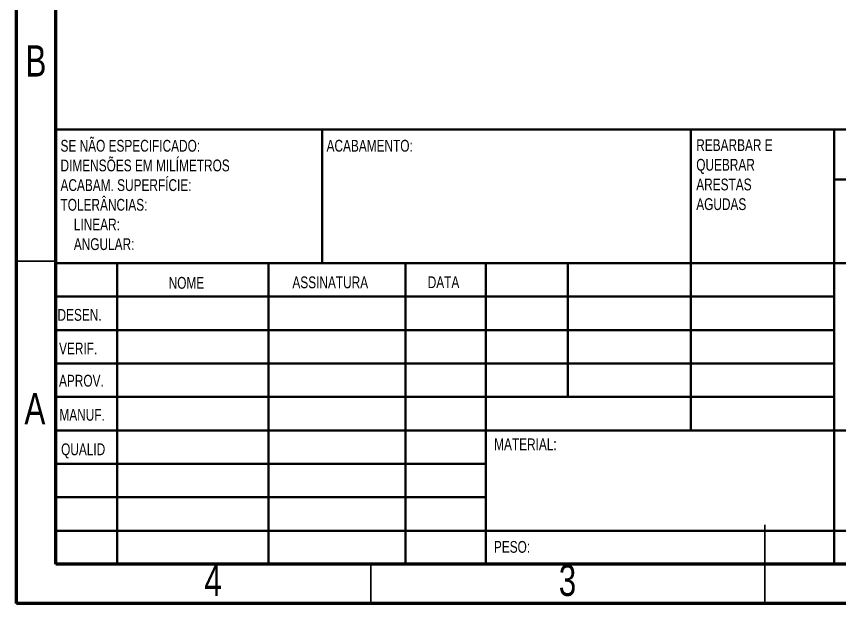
# Model space of a CAD drawing. Header units: millimetres. Extents: x 15 to 205, y 5 to 292.
# Drawn here: x 15 to 119.5, y 5 to 79.6 of the extents above; entities that cross this region are included whole.
import ezdxf

# ---------------------------------------------------------------- set-up
doc = ezdxf.new("R2010")
doc.units = ezdxf.units.MM
doc.styles.add('SLDTEXTSTYLE0', font='TXT', dxfattribs={"width": 0.75})

# ---------------------------------------------------------------- blocks, each defined once
blk = doc.blocks.new('SW_NOTE_0')
at = {"color": 0, "linetype": 'Continuous', "lineweight": 0, "char_height": 1.5, "attachment_point": 1, "style": 'SLDTEXTSTYLE0'}
for s, insert in [('SE NÃO ESPECIFICADO:', (0, 1.93)), ('DIMENSÕES EM MILÍMETROS', (0, -0.57)), ('ACABAM. SUPERFÍCIE:', (0, -3.07)), ('TOLERÂNCIAS:', (0, -5.57)), ('LINEAR:', (1.69, -8.07)), ('ANGULAR:', (1.69, -10.57))]:
    blk.add_mtext(s, dxfattribs=dict(at, insert=insert))
blk = doc.blocks.new('SW_NOTE_1')
at = {"color": 0, "linetype": 'Continuous', "lineweight": 0, "char_height": 1.5, "attachment_point": 1, "style": 'SLDTEXTSTYLE0'}
for s, insert in [('REBARBAR E', (0, 1.93)), ('QUEBRAR', (0, -0.57)), ('ARESTAS', (0, -3.07)), ('AGUDAS', (0, -5.57))]:
    blk.add_mtext(s, dxfattribs=dict(at, insert=insert))

msp = doc.modelspace()

# ---------------------------------------------------------------- linework, layer by layer
at = {"color": 7, "linetype": 'Continuous', "lineweight": 70}
for p, q in [((15, 5), (15, 292)), ((20, 10), (20, 287)), ((200, 10), (20, 10)), ((205, 5), (15, 5))]:
    msp.add_line(p, q, dxfattribs=at)
at = {"color": 7, "linetype": 'Continuous', "lineweight": 50}
for p, q in [((20, 65.25), (200, 65.25)), ((20, 65.25), (20, 10)), ((53.8, 48.25), (53.8, 65.25)), ((100.6, 65.25), (100.6, 27)), ((118.8, 65.25), (118.8, 10)), ((200, 58.875), (118.8, 58.875)), ((200, 48.25), (20, 48.25)), ((27.8, 48.25), (27.8, 10)), ((46.991, 48.25), (46.991, 10)), ((64.3989, 48.25), (64.3989, 10)), ((74.6, 10), (74.6, 48.25)), ((85, 31.25), (85, 48.25)), ((118.8, 44), (20, 44)), ((118.8, 39.75), (20, 39.75)), ((118.8, 35.5), (20, 35.5)), ((118.8, 31.25), (20, 31.25)), ((74.6, 27), (20, 27)), ((74.6, 27), (200, 27)), ((74.6, 22.7499), (20, 22.7499)), ((74.6, 18.5), (20, 18.5)), ((20, 14.25), (200, 14.25))]:
    msp.add_line(p, q, dxfattribs=at)
at = {"color": 7, "linetype": 'Continuous', "lineweight": 35}
for p, q in [((20, 48.5), (15, 48.5)), ((110, 5), (110, 15)), ((60, 10), (60, 5)), ((110, 10), (110, 5))]:
    msp.add_line(p, q, dxfattribs=at)

# ---------------------------------------------------------------- block references
at = {"color": 7, "linetype": 'Continuous', "lineweight": 0}
for name, p in [('SW_NOTE_0', (20.5937, 61.9874)), ('SW_NOTE_1', (101.3092, 62.0695))]:
    msp.add_blockref(name, p, dxfattribs=at)

# ---------------------------------------------------------------- texts
at = {"color": 7, "linetype": 'Continuous', "lineweight": 0, "style": 'SLDTEXTSTYLE0'}
for s, insert, char_height, attachment_point in [('B', (17.4706, 75.9336), 3.9688, 2), ('ACABAMENTO:', (54.3713, 63.9193), 1.5, 1), ('NOME', (34.3222, 46.5015), 1.5, 1), ('ASSINATURA', (50.0336, 46.5618), 1.5, 1), ('DATA', (67.2147, 46.5762), 1.5, 1), ('DESEN.', (20.2121, 42.4297), 1.5, 1), ('VERIF.', (20.4105, 38.1544), 1.5, 1), ('APROV.', (20.4017, 34.0643), 1.5, 1), ('A', (17.3397, 31.7542), 3.9688, 2), ('MANUF.', (20.4552, 29.7337), 1.5, 1), ('QUALID', (20.669, 25.3496), 1.5, 1), ('MATERIAL:', (75.6459, 25.9861), 1.5, 1), ('PESO:', (75.6178, 12.9493), 1.4986, 1), ('4', (39.96, 9.9336), 3.9688, 2), ('3', (84.96, 9.9336), 3.9688, 2)]:
    msp.add_mtext(s, dxfattribs=dict(at, insert=insert, char_height=char_height, attachment_point=attachment_point))

doc.saveas('drawing.dxf')
